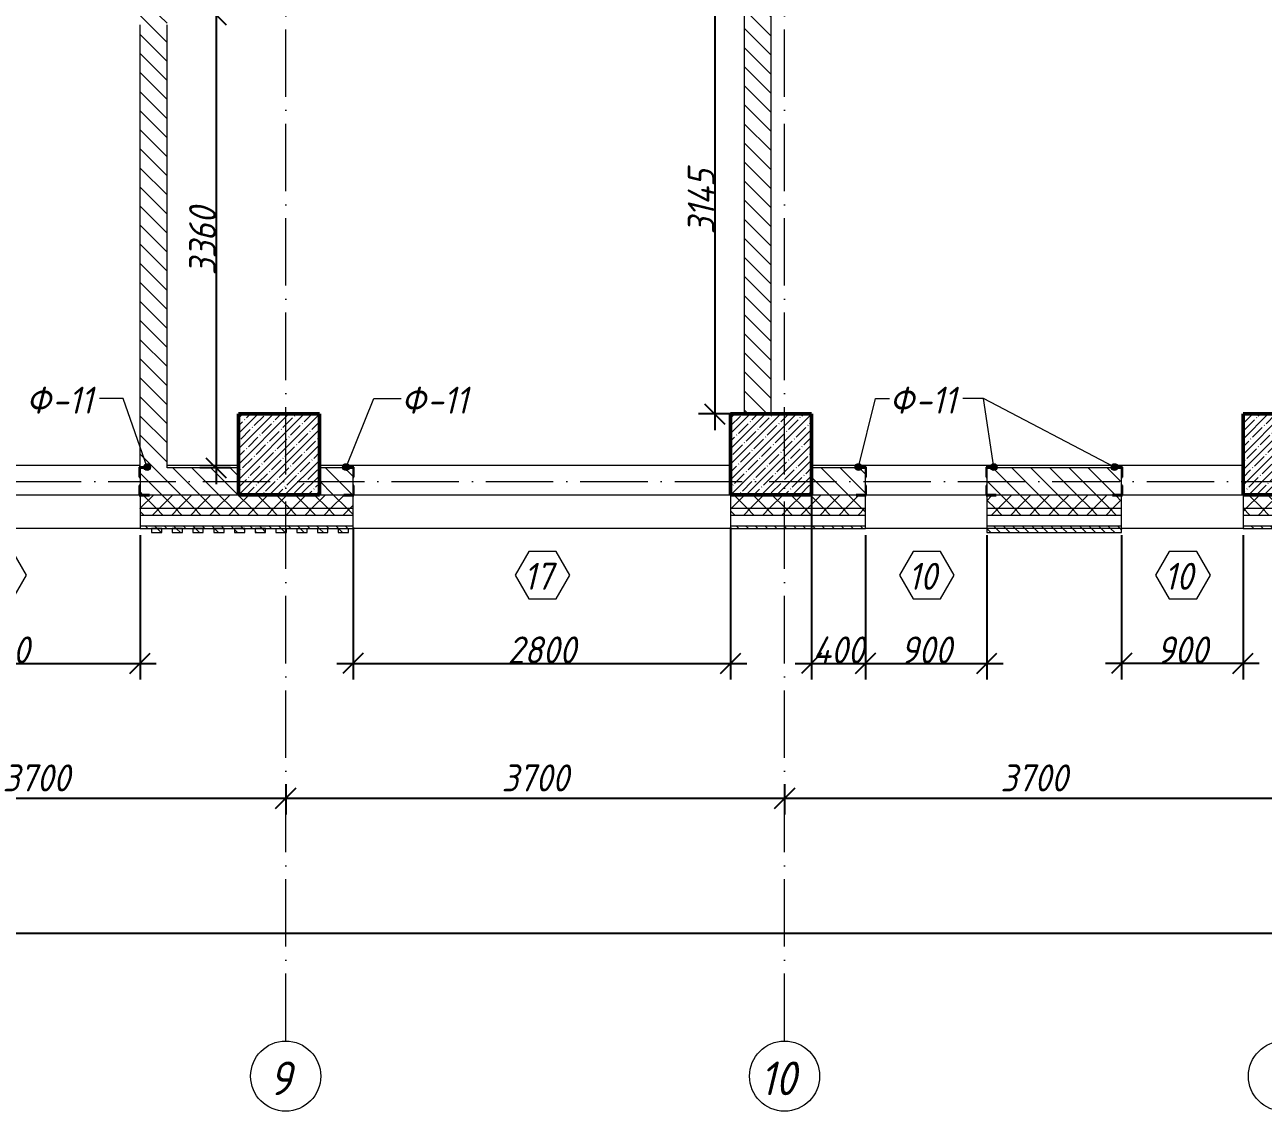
# Model space of a CAD drawing. Header units: millimetres. Extents: x -269418 to 201924, y -5890 to 98643.
# Drawn here: x 23975 to 33160, y -4670 to 3385 of the extents above; entities that cross this region are included whole.
import ezdxf

# ---------------------------------------------------------------- set-up
doc = ezdxf.new("R2010")
doc.units = ezdxf.units.MM
doc.linetypes.add('50_200_ШТРИХ_1Т_ш5_п1_п1_', pattern=[700, 500, -100, 0, -100])
for name, color, linetype, lineweight in [('A-ANNO-DIMS', 7, 'Continuous', 9), ('A-DETL', 7, 'Continuous', 9), ('A-GENM-1', 7, 'Continuous', 25), ('A-GENM-IDEN', 7, 'Continuous', 9), ('A-GLAZ-IDEN', 7, 'Continuous', 9), ('A-WALL', 7, 'Continuous', 5), ('A-WALL-1', 7, 'Continuous', 9), ('A-WALL-FNSH-1', 7, 'Continuous', 9), ('A-WALL-PATT-2', 7, 'Continuous', 5), ('I-WALL', 7, 'Continuous', 5), ('S-COLS', 7, 'Continuous', 9), ('S-COLS-1', 7, 'Continuous', 5), ('S-COLS-2', 7, 'Continuous', 50), ('Оси', 7, 'Continuous', 9), ('Оси-1', 7, '50_200_ШТРИХ_1Т_ш5_п1_п1_', 9)]:
    doc.layers.add(name, color=color, linetype=linetype, lineweight=lineweight)
for name, color, linetype, lineweight, true_color in [('A-WALL-2', 7, 'Continuous', 13, 0xce0000), ('A-WALL-FNSH-2', 7, 'Continuous', 13, 0xce0000), ('A-WALL-PATT-1', 7, 'Continuous', 5, 0xce0000)]:
    doc.layers.add(name, color=color, linetype=linetype, lineweight=lineweight, true_color=true_color)
doc.styles.add('ISOCPEUR_I', font='isocpeui.ttf', dxfattribs={"width": 0.9, "height": 250})
doc.styles.add('ISOCPEUR_I_2', font='isocpeui.ttf', dxfattribs={"width": 0.9, "height": 200})
doc.dimstyles.new('ISO-2_0_0_9К_СРЕДНИЙ_2', dxfattribs={"dimscale": 304.8, "dimtxt": 199.196235, "dimasz": 0.492126, "dimexe": 0.393701, "dimexo": 0, "dimgap": 0, "dimtad": 1, "dimdec": 0, "dimzin": 0, "dimdsep": 46, "dimtxsty": 'ISOCPEUR_I_2', "dimblk1": 'OBLIQUE', "dimblk2": 'OBLIQUE', "dimsah": 1, "dimcen": 0.09, "dimdle": 0.393701, "dimazin": 0, "dimtfac": 1, "dimtdec": 4, "dimtix": 1, "dimtmove": 0, "dimatfit": 3, "dimfxl": 1, "dimtvp": 1, "dimtolj": 1, "dimtzin": 0, "dimarcsym": 2})
doc.dimstyles.new('ISO-2_0_0_9К_СРЕДНИЙ_ФОН', dxfattribs={"dimscale": 304.8, "dimtxt": 199.196235, "dimasz": 0.492126, "dimexe": 0.393701, "dimexo": 0, "dimgap": 0.164042, "dimtad": 1, "dimdec": 0, "dimdsep": 46, "dimtxsty": 'ISOCPEUR_I_2', "dimblk1": 'OBLIQUE', "dimblk2": 'OBLIQUE', "dimsah": 1, "dimcen": 0.09, "dimdle": 0.393701, "dimazin": 0, "dimtfac": 1, "dimtdec": 4, "dimtix": 1, "dimtmove": 0, "dimatfit": 3, "dimfxl": 1, "dimtvp": 1, "dimtfill": 1, "dimtolj": 1, "dimtzin": 0, "dimarcsym": 2})
doc.dimstyles.new('ISO-2_0_0_9К_СРЕДНИЙ_ФОН_2', dxfattribs={"dimscale": 304.8, "dimtxt": 199.196235, "dimasz": 0.492126, "dimexe": 0.393701, "dimexo": 0, "dimgap": 0.164042, "dimtad": 1, "dimdec": 0, "dimdsep": 46, "dimtxsty": 'ISOCPEUR_I_2', "dimblk1": 'OBLIQUE', "dimblk2": 'OBLIQUE', "dimsah": 1, "dimcen": 0.09, "dimdle": 0.393701, "dimazin": 0, "dimtfac": 1, "dimtdec": 4, "dimtix": 1, "dimtmove": 2, "dimatfit": 3, "dimfxl": 1, "dimtvp": 1, "dimtfill": 1, "dimtolj": 1, "dimtzin": 0, "dimarcsym": 2})
pattern_1 = [(135, (0, 0), (-35.35534, -35.35534), [])]
pattern_2 = [(45, (0, 0), (-70.71068, 70.71068), []), (135, (0, 0), (-70.71068, -70.71068), [])]
pattern_3 = [(135, (0, 0), (-70.71068, -70.71068), [])]

# ---------------------------------------------------------------- blocks, each defined once
blk = doc.blocks.new('Колонна_Несущая_Прямоугольное сечение - 600х600-V47-АР1_1_Кладочный план 3 этажа')
at = {"layer": 'S-COLS-1'}
h = blk.add_hatch(dxfattribs=at)
h.set_pattern_fill('FP_30', color=256, style=0, pattern_type=2)
h.set_pattern_definition([(45, (-25860, -200), (-57.02463, 57.02463), []), (45, (-25802.975, -200), (-57.02463, 57.02463), [100.806, -20.161, 3.353, -16.808])])
h.paths.add_polyline_path([(-300, -300), (300, -300), (300, 300), (-300, 300)], flags=0)
at = {"layer": 'S-COLS-2'}
for p, q in [((300, 300), (-300, 300)), ((-300, 300), (-300, -300)), ((300, -300), (300, 300)), ((-300, -300), (300, -300))]:
    blk.add_line(p, q, dxfattribs=at)
blk = doc.blocks.new('Колонна_Несущая_Прямоугольное сечение - 600х600-V48-АР1_1_Кладочный план 3 этажа')
at = {"layer": 'S-COLS-1'}
h = blk.add_hatch(dxfattribs=at)
h.set_pattern_fill('FP_31', color=256, style=0, pattern_type=2)
h.set_pattern_definition([(45, (-29509.74, -200), (-57.02463, 57.02463), []), (45, (-29452.72, -200), (-57.02463, 57.02463), [100.806, -20.161, 3.353, -16.808])])
h.paths.add_polyline_path([(-300, -300), (300, -300), (300, 300), (-300, 300)], flags=0)
at = {"layer": 'S-COLS-2'}
for p, q in [((300, 300), (-300, 300)), ((-300, 300), (-300, -300)), ((300, -300), (300, 300)), ((-300, -300), (300, -300))]:
    blk.add_line(p, q, dxfattribs=at)
blk = doc.blocks.new('Колонна_Несущая_Прямоугольное сечение - 600х600-V53-АР1_1_Кладочный план 3 этажа')
at = {"layer": 'S-COLS-1'}
h = blk.add_hatch(dxfattribs=at)
h.set_pattern_fill('FP_36', color=256, style=0, pattern_type=2)
h.set_pattern_definition([(45, (-33310, -200), (-57.02463, 57.02463), []), (45, (-33252.975, -200), (-57.02463, 57.02463), [100.806, -20.161, 3.353, -16.808])])
h.paths.add_polyline_path([(-300, -300), (300, -300), (300, 300), (-300, 300)], flags=0)
at = {"layer": 'S-COLS-2'}
for p, q in [((300, 300), (-300, 300)), ((-300, 300), (-300, -300)), ((300, -300), (300, 300)), ((-300, -300), (300, -300))]:
    blk.add_line(p, q, dxfattribs=at)
blk = doc.blocks.new('Фахверк_СКБ_Уголок - Ф-11_200х2500 h-28441216-АР1_1_Кладочный план 3 этажа')
at = {"layer": 'A-GENM-1'}
for p, q in [((200, 156), (125, 156)), ((125, 156), (125, 81)), ((131, 81), (131, 150)), ((131, 150), (200, 150)), ((200, 150), (200, 156)), ((125, 81), (131, 81)), ((131, 19), (125, 19)), ((125, 19), (125, -56)), ((131, -50), (131, 19)), ((125, -56), (200, -56)), ((200, -50), (131, -50)), ((200, -56), (200, -50))]:
    blk.add_line(p, q, dxfattribs=at)
blk = doc.blocks.new('Ось сетки - Круг_Ø6_00__ISO-2_5_0_9K_ кружки поменьше-23056867-АР1_1_Кладочный план 3 этажа')
at = {"layer": 'Оси'}
blk.add_circle((0, 0), 2.6, dxfattribs=at)
blk = doc.blocks.new('_Oblique')
at = {"color": 0, "linetype": 'ByBlock', "lineweight": -2}
blk.add_line((-0.5, -0.5), (0.5, 0.5), dxfattribs=at)
blk = doc.blocks.new('DIMBLOCK8-АР1_1_Кладочный план 3 этажа')
at = {"layer": 'A-ANNO-DIMS', "color": 0, "lineweight": -2, "transparency": 16777216}
for p, q in [((22210, -2244.1), (22210, -2470.2)), ((25910, -2244.1), (25910, -2470.2)), ((22090, -2350.2), (26030, -2350.2))]:
    blk.add_line(p, q, dxfattribs=at)
at = {"layer": 'Defpoints', "color": 0, "transparency": 16777216}
for p in [(22210, -2244.1), (25910, -2244.1), (25910, -2350.2)]:
    blk.add_point(p, dxfattribs=at)
at = {"layer": 'A-ANNO-DIMS', "color": 0, "lineweight": -2, "transparency": 16777216, "xscale": 150, "yscale": 150, "zscale": 150, "rotation": 180}
blk.add_blockref('_Oblique', (22210, -2350.2), dxfattribs=at)
at = {"layer": 'A-ANNO-DIMS', "color": 0, "lineweight": -2, "transparency": 16777216, "xscale": 150, "yscale": 150, "zscale": 150}
blk.add_blockref('_Oblique', (25910, -2350.2), dxfattribs=at)
at = {"layer": 'A-ANNO-DIMS', "color": 0, "transparency": 16777216, "insert": (24060, -2198.9), "char_height": 200, "width": 606.782, "attachment_point": 5, "style": 'ISOCPEUR_I_2', "bg_fill": 3, "box_fill_scale": 1.1, "bg_fill_color": 256, "bg_fill_true_color": 13158600, "bg_fill_transparency": 0}
blk.add_mtext('\\A1;3700', dxfattribs=at)
blk = doc.blocks.new('DIMBLOCK9-АР1_1_Кладочный план 3 этажа')
at = {"layer": 'A-ANNO-DIMS', "color": 0, "lineweight": -2, "transparency": 16777216}
for p, q in [((25910, -2244.1), (25910, -2470.2)), ((29610, -2244.1), (29610, -2470.2)), ((25790, -2350.2), (29730, -2350.2))]:
    blk.add_line(p, q, dxfattribs=at)
at = {"layer": 'Defpoints', "color": 0, "transparency": 16777216}
for p in [(25910, -2244.1), (29610, -2244.1), (29610, -2350.2)]:
    blk.add_point(p, dxfattribs=at)
at = {"layer": 'A-ANNO-DIMS', "color": 0, "lineweight": -2, "transparency": 16777216, "xscale": 150, "yscale": 150, "zscale": 150, "rotation": 180}
blk.add_blockref('_Oblique', (25910, -2350.2), dxfattribs=at)
at = {"layer": 'A-ANNO-DIMS', "color": 0, "lineweight": -2, "transparency": 16777216, "xscale": 150, "yscale": 150, "zscale": 150}
blk.add_blockref('_Oblique', (29610, -2350.2), dxfattribs=at)
at = {"layer": 'A-ANNO-DIMS', "color": 0, "transparency": 16777216, "insert": (27760, -2198.9), "char_height": 200, "width": 606.782, "attachment_point": 5, "style": 'ISOCPEUR_I_2', "bg_fill": 3, "box_fill_scale": 1.1, "bg_fill_color": 256, "bg_fill_true_color": 13158600, "bg_fill_transparency": 0}
blk.add_mtext('\\A1;3700', dxfattribs=at)
blk = doc.blocks.new('DIMBLOCK10-АР1_1_Кладочный план 3 этажа')
at = {"layer": 'A-ANNO-DIMS', "color": 0, "lineweight": -2, "transparency": 16777216}
for p, q in [((29610, -2244.1), (29610, -2470.2)), ((33310, -2244.1), (33310, -2470.2)), ((29490, -2350.2), (33430, -2350.2))]:
    blk.add_line(p, q, dxfattribs=at)
at = {"layer": 'Defpoints', "color": 0, "transparency": 16777216}
for p in [(29610, -2244.1), (33310, -2244.1), (33310, -2350.2)]:
    blk.add_point(p, dxfattribs=at)
at = {"layer": 'A-ANNO-DIMS', "color": 0, "lineweight": -2, "transparency": 16777216, "xscale": 150, "yscale": 150, "zscale": 150, "rotation": 180}
blk.add_blockref('_Oblique', (29610, -2350.2), dxfattribs=at)
at = {"layer": 'A-ANNO-DIMS', "color": 0, "lineweight": -2, "transparency": 16777216, "xscale": 150, "yscale": 150, "zscale": 150}
blk.add_blockref('_Oblique', (33310, -2350.2), dxfattribs=at)
at = {"layer": 'A-ANNO-DIMS', "color": 0, "transparency": 16777216, "insert": (31460, -2198.9), "char_height": 200, "width": 606.782, "attachment_point": 5, "style": 'ISOCPEUR_I_2', "bg_fill": 3, "box_fill_scale": 1.1, "bg_fill_color": 256, "bg_fill_true_color": 13158600, "bg_fill_transparency": 0}
blk.add_mtext('\\A1;3700', dxfattribs=at)
blk = doc.blocks.new('DIMBLOCK42-АР1_1_Кладочный план 3 этажа')
at = {"layer": 'A-ANNO-DIMS', "color": 0, "lineweight": -2, "transparency": 16777216}
for p, q in [((110, -3243.8), (110, -3469.8)), ((125010, -3243.8), (125010, -3469.8)), ((-10, -3349.8), (60857.6, -3349.8)), ((125130, -3349.8), (61679.4, -3349.8))]:
    blk.add_line(p, q, dxfattribs=at)
at = {"layer": 'Defpoints', "color": 0, "transparency": 16777216}
for p in [(110, -3243.8), (125010, -3243.8), (125010, -3349.8)]:
    blk.add_point(p, dxfattribs=at)
at = {"layer": 'A-ANNO-DIMS', "color": 0, "lineweight": -2, "transparency": 16777216, "xscale": 150, "yscale": 150, "zscale": 150, "rotation": 180}
blk.add_blockref('_Oblique', (110, -3349.8), dxfattribs=at)
at = {"layer": 'A-ANNO-DIMS', "color": 0, "lineweight": -2, "transparency": 16777216, "xscale": 150, "yscale": 150, "zscale": 150}
blk.add_blockref('_Oblique', (125010, -3349.8), dxfattribs=at)
at = {"layer": 'A-ANNO-DIMS', "color": 0, "transparency": 16777216, "insert": (60827.2, -3038.5), "char_height": 200, "width": 882.593, "attachment_point": 1, "line_spacing_factor": 1.149209, "style": 'ISOCPEUR_I_2', "bg_fill": 3, "box_fill_scale": 1.1, "bg_fill_color": 256, "bg_fill_true_color": 13158600, "bg_fill_transparency": 0}
blk.add_mtext('\\A1;124900', dxfattribs=at)
blk = doc.blocks.new('AAR_СКБ_Марка_Окна_Перемычка и проем - Марка проема-25443838-АР1_1_Кладочный план 3 этажа')
at = {"layer": 'A-GLAZ-IDEN'}
for p, q in [((-0.968, -0.984), (-1.986, -2.747)), ((1.067, -0.984), (-0.968, -0.984)), ((2.085, -2.747), (1.067, -0.984)), ((-1.986, -2.747), (-0.968, -4.509)), ((1.067, -4.509), (2.085, -2.747)), ((-0.968, -4.509), (1.067, -4.509))]:
    blk.add_line(p, q, dxfattribs=at)
blk = doc.blocks.new('DIMBLOCK285-АР1_1_Кладочный план 3 этажа')
at = {"layer": 'A-ANNO-DIMS', "color": 0, "lineweight": -2, "transparency": 16777216}
for p, q in [((25393.8, 6940), (25393.8, 3340)), ((25499.8, 6820), (25273.8, 6820)), ((25036, 3460), (25513.8, 3460))]:
    blk.add_line(p, q, dxfattribs=at)
at = {"layer": 'Defpoints', "color": 0, "transparency": 16777216}
for p in [(25499.8, 6820), (25036, 3460), (25393.8, 3460)]:
    blk.add_point(p, dxfattribs=at)
at = {"layer": 'A-ANNO-DIMS', "color": 0, "lineweight": -2, "transparency": 16777216, "xscale": 150, "yscale": 150, "zscale": 150}
for p, rotation in [((25393.8, 6820), 90), ((25393.8, 3460), 270)]:
    blk.add_blockref('_Oblique', p, dxfattribs=dict(at, rotation=rotation))
at = {"layer": 'A-ANNO-DIMS', "color": 0, "transparency": 16777216, "insert": (25293.8, 5140), "char_height": 200, "width": 606.782, "attachment_point": 5, "rotation": 90, "style": 'ISOCPEUR_I_2'}
blk.add_mtext('\\A1;3360', dxfattribs=at)
blk = doc.blocks.new('DIMBLOCK286-АР1_1_Кладочный план 3 этажа')
at = {"layer": 'A-ANNO-DIMS', "color": 0, "lineweight": -2, "transparency": 16777216}
for p, q in [((25393.8, 3580), (25393.8, -20)), ((25036, 3460), (25513.8, 3460)), ((25499.8, 100), (25273.8, 100))]:
    blk.add_line(p, q, dxfattribs=at)
at = {"layer": 'Defpoints', "color": 0, "transparency": 16777216}
for p in [(25036, 3460), (25393.8, 100), (25499.8, 100)]:
    blk.add_point(p, dxfattribs=at)
at = {"layer": 'A-ANNO-DIMS', "color": 0, "lineweight": -2, "transparency": 16777216, "xscale": 150, "yscale": 150, "zscale": 150}
for p, rotation in [((25393.8, 3460), 90), ((25393.8, 100), 270)]:
    blk.add_blockref('_Oblique', p, dxfattribs=dict(at, rotation=rotation))
at = {"layer": 'A-ANNO-DIMS', "color": 0, "transparency": 16777216, "insert": (25293.8, 1780), "char_height": 200, "width": 606.782, "attachment_point": 5, "rotation": 90, "style": 'ISOCPEUR_I_2'}
blk.add_mtext('\\A1;3360', dxfattribs=at)
blk = doc.blocks.new('DIMBLOCK288-АР1_1_Кладочный план 3 этажа')
at = {"layer": 'A-ANNO-DIMS', "color": 0, "lineweight": -2, "transparency": 16777216}
for p, q in [((29092, 3765), (29092, 380)), ((29303.7, 3645), (28972, 3645)), ((29209.7, 500), (28972, 500))]:
    blk.add_line(p, q, dxfattribs=at)
at = {"layer": 'Defpoints', "color": 0, "transparency": 16777216}
for p in [(29303.7, 3645), (29092, 500), (29209.7, 500)]:
    blk.add_point(p, dxfattribs=at)
at = {"layer": 'A-ANNO-DIMS', "color": 0, "lineweight": -2, "transparency": 16777216, "xscale": 150, "yscale": 150, "zscale": 150}
for p, rotation in [((29092, 3645), 90), ((29092, 500), 270)]:
    blk.add_blockref('_Oblique', p, dxfattribs=dict(at, rotation=rotation))
at = {"layer": 'A-ANNO-DIMS', "color": 0, "transparency": 16777216, "insert": (28992, 2072.5), "char_height": 200, "width": 579.201, "attachment_point": 5, "rotation": 90, "style": 'ISOCPEUR_I_2'}
blk.add_mtext('\\A1;3145', dxfattribs=at)
blk = doc.blocks.new('DIMBLOCK377-АР1_1_Кладочный план 3 этажа')
at = {"layer": 'A-ANNO-DIMS', "color": 0, "lineweight": -2, "transparency": 16777216}
for p, q in [((22730, -400), (22730, -1470)), ((24830, -400), (24830, -1470)), ((22610, -1350), (24950, -1350))]:
    blk.add_line(p, q, dxfattribs=at)
at = {"layer": 'Defpoints', "color": 0, "transparency": 16777216}
for p in [(22730, -400), (24830, -400), (24830, -1350)]:
    blk.add_point(p, dxfattribs=at)
at = {"layer": 'A-ANNO-DIMS', "color": 0, "lineweight": -2, "transparency": 16777216, "xscale": 150, "yscale": 150, "zscale": 150, "rotation": 180}
blk.add_blockref('_Oblique', (22730, -1350), dxfattribs=at)
at = {"layer": 'A-ANNO-DIMS', "color": 0, "lineweight": -2, "transparency": 16777216, "xscale": 150, "yscale": 150, "zscale": 150}
blk.add_blockref('_Oblique', (24830, -1350), dxfattribs=at)
at = {"layer": 'A-ANNO-DIMS', "color": 0, "transparency": 16777216, "insert": (23780, -1250), "char_height": 200, "width": 560.814, "attachment_point": 5, "style": 'ISOCPEUR_I_2'}
blk.add_mtext('\\A1;2100', dxfattribs=at)
blk = doc.blocks.new('DIMBLOCK383-АР1_1_Кладочный план 3 этажа')
at = {"layer": 'A-ANNO-DIMS', "color": 0, "lineweight": -2, "transparency": 16777216}
for p, q in [((26409.7, -342.7), (26409.7, -1470)), ((29209.7, -342.7), (29209.7, -1470)), ((26289.7, -1350), (29329.7, -1350))]:
    blk.add_line(p, q, dxfattribs=at)
at = {"layer": 'Defpoints', "color": 0, "transparency": 16777216}
for p in [(26409.7, -342.7), (29209.7, -342.7), (29209.7, -1350)]:
    blk.add_point(p, dxfattribs=at)
at = {"layer": 'A-ANNO-DIMS', "color": 0, "lineweight": -2, "transparency": 16777216, "xscale": 150, "yscale": 150, "zscale": 150, "rotation": 180}
blk.add_blockref('_Oblique', (26409.7, -1350), dxfattribs=at)
at = {"layer": 'A-ANNO-DIMS', "color": 0, "lineweight": -2, "transparency": 16777216, "xscale": 150, "yscale": 150, "zscale": 150}
blk.add_blockref('_Oblique', (29209.7, -1350), dxfattribs=at)
at = {"layer": 'A-ANNO-DIMS', "color": 0, "transparency": 16777216, "insert": (27809.7, -1250), "char_height": 200, "width": 606.782, "attachment_point": 5, "style": 'ISOCPEUR_I_2'}
blk.add_mtext('\\A1;2800', dxfattribs=at)
blk = doc.blocks.new('DIMBLOCK384-АР1_1_Кладочный план 3 этажа')
at = {"layer": 'A-ANNO-DIMS', "color": 0, "lineweight": -2, "transparency": 16777216}
for p, q in [((29809.7, -100), (29809.7, -1470)), ((30210, -400), (30210, -1470)), ((29689.7, -1350), (30330, -1350))]:
    blk.add_line(p, q, dxfattribs=at)
at = {"layer": 'Defpoints', "color": 0, "transparency": 16777216}
for p in [(29809.7, -100), (30210, -400), (30210, -1350)]:
    blk.add_point(p, dxfattribs=at)
at = {"layer": 'A-ANNO-DIMS', "color": 0, "lineweight": -2, "transparency": 16777216, "xscale": 150, "yscale": 150, "zscale": 150, "rotation": 180}
blk.add_blockref('_Oblique', (29809.7, -1350), dxfattribs=at)
at = {"layer": 'A-ANNO-DIMS', "color": 0, "lineweight": -2, "transparency": 16777216, "xscale": 150, "yscale": 150, "zscale": 150}
blk.add_blockref('_Oblique', (30210, -1350), dxfattribs=at)
at = {"layer": 'A-ANNO-DIMS', "color": 0, "transparency": 16777216, "insert": (30009.9, -1250), "char_height": 200, "width": 473.474, "attachment_point": 5, "style": 'ISOCPEUR_I_2'}
blk.add_mtext('\\A1;400', dxfattribs=at)
blk = doc.blocks.new('DIMBLOCK385-АР1_1_Кладочный план 3 этажа')
at = {"layer": 'A-ANNO-DIMS', "color": 0, "lineweight": -2, "transparency": 16777216}
for p, q in [((30210, -400), (30210, -1470)), ((31110, -400), (31110, -1470)), ((30090, -1350), (31230, -1350))]:
    blk.add_line(p, q, dxfattribs=at)
at = {"layer": 'Defpoints', "color": 0, "transparency": 16777216}
for p in [(30210, -400), (31110, -400), (31110, -1350)]:
    blk.add_point(p, dxfattribs=at)
at = {"layer": 'A-ANNO-DIMS', "color": 0, "lineweight": -2, "transparency": 16777216, "xscale": 150, "yscale": 150, "zscale": 150, "rotation": 180}
blk.add_blockref('_Oblique', (30210, -1350), dxfattribs=at)
at = {"layer": 'A-ANNO-DIMS', "color": 0, "lineweight": -2, "transparency": 16777216, "xscale": 150, "yscale": 150, "zscale": 150}
blk.add_blockref('_Oblique', (31110, -1350), dxfattribs=at)
at = {"layer": 'A-ANNO-DIMS', "color": 0, "transparency": 16777216, "insert": (30660, -1250), "char_height": 200, "width": 455.087, "attachment_point": 5, "style": 'ISOCPEUR_I_2'}
blk.add_mtext('\\A1;900', dxfattribs=at)
blk = doc.blocks.new('DIMBLOCK386-АР1_1_Кладочный план 3 этажа')
at = {"layer": 'A-ANNO-DIMS', "color": 0, "lineweight": -2, "transparency": 16777216}
for p, q in [((32110, -400), (32110, -1470)), ((33010, -400), (33010, -1470)), ((33130, -1350), (31990, -1350))]:
    blk.add_line(p, q, dxfattribs=at)
at = {"layer": 'Defpoints', "color": 0, "transparency": 16777216}
for p in [(32110, -400), (33010, -400), (32110, -1350)]:
    blk.add_point(p, dxfattribs=at)
at = {"layer": 'A-ANNO-DIMS', "color": 0, "lineweight": -2, "transparency": 16777216, "xscale": 150, "yscale": 150, "zscale": 150, "rotation": 180}
blk.add_blockref('_Oblique', (32110, -1350), dxfattribs=at)
at = {"layer": 'A-ANNO-DIMS', "color": 0, "lineweight": -2, "transparency": 16777216, "xscale": 150, "yscale": 150, "zscale": 150}
blk.add_blockref('_Oblique', (33010, -1350), dxfattribs=at)
at = {"layer": 'A-ANNO-DIMS', "color": 0, "transparency": 16777216, "insert": (32560, -1250), "char_height": 200, "width": 455.087, "attachment_point": 5, "style": 'ISOCPEUR_I_2'}
blk.add_mtext('\\A1;900', dxfattribs=at)

msp = doc.modelspace()

# ---------------------------------------------------------------- hatches: boundary and pattern name
at = {"layer": 'A-GENM-IDEN'}
h = msp.add_hatch(color=256, dxfattribs=at)
edge = h.paths.add_edge_path(flags=0)
edge.add_arc((24882.3, 106), 25, 0, 360)
h = msp.add_hatch(color=256, dxfattribs=at)
edge = h.paths.add_edge_path(flags=0)
edge.add_arc((26357.4, 106), 25, 0, 360)
h = msp.add_hatch(color=256, dxfattribs=at)
edge = h.paths.add_edge_path(flags=0)
edge.add_arc((30157.7, 106), 25, 0, 360)
h = msp.add_hatch(color=256, dxfattribs=at)
edge = h.paths.add_edge_path(flags=0)
edge.add_arc((31162.3, 106), 25, 0, 360)
h = msp.add_hatch(color=256, dxfattribs=at)
edge = h.paths.add_edge_path(flags=0)
edge.add_arc((32057.7, 106), 25, 0, 360)
at = {"layer": 'A-WALL-PATT-1'}
h = msp.add_hatch(dxfattribs=at)
h.set_pattern_fill('FP_1', color=256, style=0, pattern_type=2)
h.set_pattern_definition(pattern_3)
h.paths.add_polyline_path([(24899, 100), (25030, 100), (25030, 3454), (24961, 3454), (24961, 3460), (25030, 3460), (25030, 7069), (24830, 7069), (24830, 3460), (24899, 3460), (24899, 3454), (24830, 3454), (24830.2, 106), (24899, 106)], flags=0)
h.paths.add_polyline_path([(25030, 7469), (25030, 7700), (24830, 7700), (24830, 7469)], flags=0)
h = msp.add_hatch(dxfattribs=at)
h.set_pattern_fill('FP_1', color=256, style=0, pattern_type=2)
h.set_pattern_definition(pattern_3)
h.paths.add_polyline_path([(29509.7, 500), (29509.7, 3639), (29440.7, 3639), (29440.7, 3645), (29509.7, 3645), (29509.7, 7300), (29309.7, 7300), (29309.7, 3645), (29378.7, 3645), (29378.7, 3639), (29309.7, 3639), (29309.7, 500)], flags=0)
h = msp.add_hatch(dxfattribs=at)
h.set_pattern_fill('FP_1', color=256, style=0, pattern_type=2)
h.set_pattern_definition(pattern_3)
h.paths.add_polyline_path([(24830, -100), (25560, -100), (25560, 100), (24830, 100), (24830, -31)], flags=0)
h.paths.add_polyline_path([(22510, -100), (22730, -100), (22730, 100), (22510, 100)], flags=0)
h = msp.add_hatch(dxfattribs=at)
h.set_pattern_fill('FP_1', color=256, style=0, pattern_type=2)
h.set_pattern_definition(pattern_3)
h.paths.add_polyline_path([(26160, -100), (26409.7, -100), (26409.7, 100), (26160, 100)], flags=0)
h = msp.add_hatch(dxfattribs=at)
h.set_pattern_fill('FP_1', color=256, style=0, pattern_type=2)
h.set_pattern_definition(pattern_3)
h.paths.add_polyline_path([(30210, -100), (30210, 100), (29810, 100), (29810, -100), (30141, -100)], flags=0)
h.paths.add_polyline_path([(31110, -100), (32110, -100), (32110, 100), (31110, 100), (31110, -31)], flags=0)
at = {"layer": 'A-WALL-PATT-2'}
h = msp.add_hatch(dxfattribs=at)
h.set_pattern_fill('FP_2', color=256, style=0, pattern_type=2)
h.set_pattern_definition(pattern_2)
h.paths.add_polyline_path([(52651.3, -200), (52660, -200), (52659.5, -106), (52591, -106), (52591, -100), (51910, -100), (51910, -200), (52591, -200)], flags=0)
h.paths.add_polyline_path([(48151.3, -200), (48160, -200), (48159.5, -106), (48091, -106), (48091, -100), (47410, -100), (47410, -200), (48091, -200)], flags=0)
h.paths.add_polyline_path([(38200.4, -200), (39040, -200), (39040, -100), (37990, -100), (37990, -200)], flags=0)
h.paths.add_polyline_path([(29809.7, -200), (30210, -200), (30209.5, -106), (30141, -106), (30141, -100), (29209.7, -100), (29209.7, -200)], flags=0)
h.paths.add_polyline_path([(20710, -200), (20709.5, -106), (20641, -106), (20641, -100), (19429, -100), (19429, -106), (19360, -106), (19360, -200), (20600.3, -200)], flags=0)
h.paths.add_polyline_path([(33010, -200), (33870, -200), (33870, -106), (33801, -106), (33801, -100), (33010, -100)], flags=0)
h.paths.add_polyline_path([(22729.7, -200), (22730, -200), (22729.7, -106)], flags=0)
h.paths.add_polyline_path([(11041, -200), (11110, -200), (11110, -106), (11041, -106), (11041, -100), (10428.7, -100), (10428.7, -106), (10359.7, -106), (10359.7, -200), (10428.7, -200)], flags=0)
h.paths.add_polyline_path([(15610, -200), (15610, -106), (15541, -106), (15541, -100), (14929, -100), (14929, -106), (14860, -106), (14860, -200), (15541, -200)], flags=0)
h.paths.add_polyline_path([(-210, -200), (3730, -200), (3730, -100), (-210, -100)], flags=0)
h = msp.add_hatch(dxfattribs=at)
h.set_pattern_fill('FP_2', color=256, style=0, pattern_type=2)
h.set_pattern_definition(pattern_2)
h.paths.add_polyline_path([(56607.1, -200), (56607.1, -100), (56410, -100), (56410, -200)], flags=0)
h.paths.add_polyline_path([(24899, -200), (26409.7, -200), (26409.2, -106), (26340.7, -106), (26340.7, -100), (24899, -100), (24899, -106), (24830, -106), (24830, -200)], flags=0)
h.paths.add_polyline_path([(44310, -200), (44309.5, -106), (44241, -106), (44241, -100), (42729, -100), (42729, -106), (42660, -106), (42660, -200), (44301.3, -200)], flags=0)
h.paths.add_polyline_path([(6830, -200), (8259.7, -200), (8259.7, -100), (6899, -100), (6899, -106), (6830, -106)], flags=0)
h = msp.add_hatch(dxfattribs=at)
h.set_pattern_fill('FP_3', color=256, style=0, pattern_type=2)
h.set_pattern_definition(pattern_1)
h.paths.add_polyline_path([(56627.1, -350), (56627.1, -100), (56607.1, -100), (56607.1, -330), (56410, -330), (56410, -350)], flags=0)
h.paths.add_polyline_path([(26409.7, -350), (26409.7, -330), (24830, -330), (24830, -350), (26015.7, -350)], flags=0)
h.paths.add_polyline_path([(43615.8, -350), (44310, -350), (44310, -330), (42660, -330), (42660, -350)], flags=0)
h.paths.add_polyline_path([(8259.7, -350), (8259.7, -330), (6830, -330), (6830, -350), (7061.8, -350)], flags=0)
h = msp.add_hatch(dxfattribs=at)
h.set_pattern_fill('FP_2', color=256, style=0, pattern_type=2)
h.set_pattern_definition(pattern_2)
h.paths.add_polyline_path([(50941, -200), (51010, -200), (51009.5, -106), (50941, -106), (50941, -100), (50329, -100), (50329, -106), (50260, -106), (50260, -200), (50385, -200)], flags=0)
h.paths.add_polyline_path([(55510, -200), (55509.5, -106), (55441, -106), (55441, -100), (54829, -100), (54829, -106), (54760, -106), (54760, -200), (54829, -200)], flags=0)
h.paths.add_polyline_path([(41140, -200), (41760, -200), (41760, -106), (41691, -106), (41691, -100), (41209, -100), (41209, -106), (41140, -106)], flags=0)
h.paths.add_polyline_path([(36039, -200), (37090, -200), (37090, -106), (37021, -106), (37021, -100), (36039, -100), (36039, -106), (35970, -106), (35970, -200)], flags=0)
h.paths.add_polyline_path([(22661, -200), (22729.7, -200), (22729.7, -106), (22661, -106), (22661, -100), (21679, -100), (21679, -106), (21610, -106), (21610, -200), (22510, -200)], flags=0)
h.paths.add_polyline_path([(32110, -200), (32110, -106), (32041, -106), (32041, -100), (31179, -100), (31179, -106), (31110, -106), (31110, -200), (31431.1, -200)], flags=0)
h.paths.add_polyline_path([(17260, -200), (17260, -100), (16579, -100), (16579, -106), (16510, -106), (16510, -200), (16579, -200)], flags=0)
h.paths.add_polyline_path([(12477.2, -200), (12760, -200), (12760, -100), (12079, -100), (12079, -106), (12010, -106), (12010, -200), (12160, -200)], flags=0)
h = msp.add_hatch(dxfattribs=at)
h.set_pattern_fill('FP_2', color=256, style=0, pattern_type=2)
h.set_pattern_definition(pattern_2)
h.paths.add_polyline_path([(39040, -250), (39040, -200), (37990, -200), (37990, -250), (38200.4, -250)], flags=0)
h.paths.add_polyline_path([(52660, -250), (52660, -200), (51910, -200), (51910, -250)], flags=0)
h.paths.add_polyline_path([(30210, -250), (30210, -200), (29209.7, -200), (29209.7, -250), (30077.3, -250)], flags=0)
h.paths.add_polyline_path([(47677.3, -250), (48160, -250), (48160, -200), (47410, -200), (47410, -250)], flags=0)
h.paths.add_polyline_path([(33010, -250), (33870, -250), (33870, -200), (33010, -200)], flags=0)
h.paths.add_polyline_path([(20600.3, -250), (20710, -250), (20710, -200), (19360, -200), (19360, -250)], flags=0)
h.paths.add_polyline_path([(15184.9, -250), (15610, -250), (15610, -200), (14860, -200), (14860, -250)], flags=0)
h.paths.add_polyline_path([(3730, -250), (3730, -200), (-260, -200), (-260, -250), (1646.4, -250)], flags=0)
h.paths.add_polyline_path([(11110, -250), (11110, -200), (10359.7, -200), (10359.7, -250)], flags=0)
h = msp.add_hatch(dxfattribs=at)
h.set_pattern_fill('FP_2', color=256, style=0, pattern_type=2)
h.set_pattern_definition(pattern_2)
h.paths.add_polyline_path([(56410, -250), (56607.1, -250), (56607.1, -200), (56410, -200)], flags=0)
h.paths.add_polyline_path([(24830, -250), (26409.7, -250), (26409.7, -200), (24830, -200)], flags=0)
h.paths.add_polyline_path([(43615.8, -250), (44310, -250), (44310, -200), (42660, -200), (42660, -250)], flags=0)
h.paths.add_polyline_path([(6830, -250), (8259.7, -250), (8259.7, -200), (6830, -200)], flags=0)
h = msp.add_hatch(dxfattribs=at)
h.set_pattern_fill('FP_2', color=256, style=0, pattern_type=2)
h.set_pattern_definition(pattern_2)
h.paths.add_polyline_path([(55510, -250), (55510, -200), (54760, -200), (54760, -250)], flags=0)
h.paths.add_polyline_path([(36846.5, -250), (37090, -250), (37090, -200), (35970, -200), (35970, -250)], flags=0)
h.paths.add_polyline_path([(41760, -250), (41760, -200), (41140, -200), (41140, -250)], flags=0)
h.paths.add_polyline_path([(51010, -250), (51010, -200), (50260, -200), (50260, -250), (50385, -250)], flags=0)
h.paths.add_polyline_path([(31110, -250), (32110, -250), (32110, -200), (31110, -200)], flags=0)
h.paths.add_polyline_path([(21610, -250), (22729.7, -250), (22729.7, -200), (21610, -200)], flags=0)
h.paths.add_polyline_path([(17260, -250), (17260, -200), (16510, -200), (16510, -250), (16538.8, -250)], flags=0)
h.paths.add_polyline_path([(12010, -250), (12760, -250), (12760, -200), (12010, -200)], flags=0)
h = msp.add_hatch(dxfattribs=at)
h.set_pattern_fill('FP_3', color=256, style=0, pattern_type=2)
h.set_pattern_definition(pattern_1)
h.paths.add_polyline_path([(51910, -350), (52660, -350), (52660, -330), (51910, -330)], flags=0)
h.paths.add_polyline_path([(48160, -350), (48160, -330), (47410, -330), (47410, -350), (47677.3, -350)], flags=0)
h.paths.add_polyline_path([(29209.7, -350), (30210, -350), (30210, -330), (29209.7, -330)], flags=0)
h.paths.add_polyline_path([(33010, -350), (33870, -350), (33870, -330), (33010, -330)], flags=0)
h.paths.add_polyline_path([(37990, -350), (39040, -350), (39040, -330), (37990, -330)], flags=0)
h.paths.add_polyline_path([(19360, -350), (20710, -350), (20710, -330), (19360, -330)], flags=0)
h.paths.add_polyline_path([(15184.9, -350), (15610, -350), (15610, -330), (14860, -330), (14860, -350)], flags=0)
h.paths.add_polyline_path([(11110, -350), (11110, -330), (10359.7, -330), (10359.7, -350)], flags=0)
h.paths.add_polyline_path([(1646.4, -350), (3730, -350), (3730, -330), (-360, -330), (-360, -350)], flags=0)
h = msp.add_hatch(dxfattribs=at)
h.set_pattern_fill('FP_3', color=256, style=0, pattern_type=2)
h.set_pattern_definition(pattern_1)
h.paths.add_polyline_path([(54760, -350), (55510, -350), (55510, -330), (54760, -330)], flags=0)
h.paths.add_polyline_path([(51010, -350), (51010, -330), (50260, -330), (50260, -350), (50385, -350)], flags=0)
h.paths.add_polyline_path([(31110, -350), (32110, -350), (32110, -330), (31110, -330)], flags=0)
h.paths.add_polyline_path([(35970, -350), (37090, -350), (37090, -330), (35970, -330)], flags=0)
h.paths.add_polyline_path([(41140, -350), (41760, -350), (41760, -330), (41140, -330)], flags=0)
h.paths.add_polyline_path([(21954.2, -350), (22729.7, -350), (22729.7, -330), (21610, -330), (21610, -350)], flags=0)
h.paths.add_polyline_path([(16510, -350), (17260, -350), (17260, -330), (16510, -330)], flags=0)
h.paths.add_polyline_path([(12477.2, -350), (12760, -350), (12760, -330), (12010, -330), (12010, -350)], flags=0)
h = msp.add_hatch(dxfattribs=at)
h.set_pattern_fill('FP_3', color=256, style=0, pattern_type=2)
h.set_pattern_definition(pattern_1)
h.paths.add_polyline_path([(26015.7, -380), (26069, -380), (26069, -350), (25992, -350), (25992, -380)], flags=0)
h.paths.add_polyline_path([(26300, -380), (26377, -380), (26377, -350), (26300, -350)], flags=0)
h.paths.add_polyline_path([(24991, -380), (24991, -350), (24914, -350), (24914, -380)], flags=0)
h.paths.add_polyline_path([(26223, -380), (26223, -350), (26146, -350), (26146, -380)], flags=0)
h.paths.add_polyline_path([(25068, -380), (25145, -380), (25145, -350), (25068, -350)], flags=0)
h.paths.add_polyline_path([(25222, -380), (25299, -380), (25299, -350), (25222, -350)], flags=0)
h.paths.add_polyline_path([(25915, -380), (25915, -350), (25838, -350), (25838, -380)], flags=0)
h.paths.add_polyline_path([(25376, -380), (25453, -380), (25453, -350), (25376, -350)], flags=0)
h.paths.add_polyline_path([(25761, -380), (25761, -350), (25684, -350), (25684, -380)], flags=0)
h.paths.add_polyline_path([(25530, -380), (25607, -380), (25607, -350), (25530, -350)], flags=0)
h = msp.add_hatch(dxfattribs=at)
h.set_pattern_fill('FP_3', color=256, style=0, pattern_type=2)
h.set_pattern_definition(pattern_1)
h.paths.add_polyline_path([(31110, -380), (32110, -380), (32110, -350), (31110, -350)], flags=0)

# ---------------------------------------------------------------- linework, layer by layer
at = {"layer": 'A-DETL'}
for p, q in [((24830, -250), (26409.7, -250)), ((29209.7, -250), (30210, -250)), ((31110, -250), (32110, -250)), ((33010, -250), (33870, -250))]:
    msp.add_line(p, q, dxfattribs=at)
at = {"layer": 'A-GENM-IDEN'}
for p, q in [((24705.4, 614.1), (24528.5, 614.1)), ((24882.3, 106), (24705.4, 614.1)), ((26357.4, 106), (26562.5, 614.1)), ((26562.5, 614.1), (26767.5, 614.1)), ((30157.7, 106), (30285.3, 614.1)), ((30285.3, 614.1), (30388.9, 614.1)), ((31084.5, 614.1), (30931.1, 614.1)), ((31084.5, 614.1), (30931.1, 614.1)), ((31162.3, 106), (31084.5, 614.1)), ((32057.7, 106), (31084.5, 614.1))]:
    msp.add_line(p, q, dxfattribs=at)
for centre in [(24882.3, 106), (26357.4, 106), (30157.7, 106), (31162.3, 106), (32057.7, 106)]:
    msp.add_circle(centre, 25, dxfattribs=at)
at = {"layer": 'A-WALL'}
for p, q in [((24830, -200), (26409.7, -200)), ((29209.7, -200), (30210, -200)), ((31110, -200), (32110, -200)), ((33010, -200), (33870, -200)), ((24830, -330), (26409.7, -330)), ((29209.7, -330), (30210, -330)), ((31110, -330), (32110, -330)), ((33010, -330), (33870, -330))]:
    msp.add_line(p, q, dxfattribs=at)
at = {"layer": 'A-WALL-1'}
for p, q in [((22736, -100), (24824, -100)), ((24830, -106), (24830, -330)), ((26409.7, -330), (26409.7, -106)), ((26415.7, -100), (29209.7, -100)), ((29209.7, -100), (29209.7, -330)), ((29810, -100), (29809.7, -100)), ((30210, -330), (30210, -106)), ((30216, -100), (31104, -100)), ((31110, -106), (31110, -350)), ((31110, -106), (31110, -330)), ((32110, -330), (32110, -106)), ((32116, -100), (33010, -100)), ((33010, -100), (33010, -330)), ((24830, -350), (22730, -350)), ((29209.7, -350), (26409.7, -350)), ((31110, -350), (30210, -350)), ((33010, -350), (32110, -350))]:
    msp.add_line(p, q, dxfattribs=at)
at = {"layer": 'A-WALL-2'}
for p, q in [((25560, 100), (25030, 100)), ((26340.7, 100), (26160, 100)), ((30141, 100), (29810, 100)), ((29810, 100), (29810, -100)), ((32041, 100), (31179, 100)), ((24830, 31), (24830, -31)), ((26409.7, -31), (26409.7, 31)), ((30210, -31), (30210, 31)), ((31110, 31), (31110, -31)), ((32110, -31), (32110, 31)), ((24899, -100), (25560, -100)), ((26160, -100), (26340.7, -100)), ((29810, -100), (30141, -100)), ((31179, -100), (32041, -100))]:
    msp.add_line(p, q, dxfattribs=at)
at = {"layer": 'A-WALL-FNSH-1'}
for p, q in [((24830, -330), (24830, -350)), ((24830, -350), (26409.7, -350)), ((24991, -350), (24914, -350)), ((24914, -350), (24914, -380)), ((24991, -380), (24991, -350)), ((25145, -350), (25068, -350)), ((25068, -350), (25068, -380)), ((25145, -380), (25145, -350)), ((25299, -350), (25222, -350)), ((25222, -350), (25222, -380)), ((25299, -380), (25299, -350)), ((25453, -350), (25376, -350)), ((25376, -350), (25376, -380)), ((25453, -380), (25453, -350)), ((25607, -350), (25530, -350)), ((25530, -350), (25530, -380)), ((25607, -380), (25607, -350)), ((25761, -350), (25684, -350)), ((25684, -350), (25684, -380)), ((25761, -380), (25761, -350)), ((25838, -350), (25838, -380)), ((25915, -380), (25915, -350)), ((25992, -350), (25992, -380)), ((26069, -380), (26069, -350)), ((26146, -350), (26146, -380)), ((26223, -380), (26223, -350)), ((26300, -350), (26300, -380)), ((26377, -380), (26377, -350)), ((26409.7, -350), (26409.7, -330)), ((29209.7, -330), (29209.7, -350)), ((29209.7, -350), (30210, -350)), ((30210, -350), (30210, -330)), ((31110, -330), (31110, -350)), ((32110, -350), (31110, -350)), ((31110, -350), (31110, -380)), ((32110, -350), (32110, -330)), ((32110, -380), (32110, -350)), ((33010, -330), (33010, -350)), ((33010, -350), (33870, -350)), ((24914, -380), (24991, -380)), ((25068, -380), (25145, -380)), ((25222, -380), (25299, -380)), ((25376, -380), (25453, -380)), ((25530, -380), (25607, -380)), ((25684, -380), (25761, -380)), ((25838, -380), (25915, -380)), ((25992, -380), (26069, -380)), ((26146, -380), (26223, -380)), ((26300, -380), (26377, -380)), ((31110, -380), (32110, -380))]:
    msp.add_line(p, q, dxfattribs=at)
at = {"layer": 'A-WALL-FNSH-2'}
for p, q in [((29309.7, 3570), (29309.7, 500)), ((29509.7, 500), (29509.7, 3570)), ((24830, 106), (24830, 3385)), ((25030, 100), (25030, 3385))]:
    msp.add_line(p, q, dxfattribs=at)
at = {"layer": 'I-WALL'}
for p, q in [((22510, 120), (24830, 120)), ((25030, 120), (25560, 120)), ((26160, 120), (29209.7, 120)), ((29809.7, 120), (33010, 120))]:
    msp.add_line(p, q, dxfattribs=at)
at = {"layer": 'Оси-1'}
for p, q in [((25910, -4150), (25910, 28636.9)), ((29610, -4150), (29610, 28636.9)), ((-6210, 0), (125951.6, 0))]:
    msp.add_line(p, q, dxfattribs=at)

# ---------------------------------------------------------------- block references
at = {"layer": 'A-GENM-1'}
for p in [(24699, -50), (30979, -50)]:
    msp.add_blockref('Фахверк_СКБ_Уголок - Ф-11_200х2500 h-28441216-АР1_1_Кладочный план 3 этажа', p, dxfattribs=at)
at = {"layer": 'A-GENM-1', "rotation": 180}
for p in [(26540.7, 50), (30341, 50), (32241, 50)]:
    msp.add_blockref('Фахверк_СКБ_Уголок - Ф-11_200х2500 h-28441216-АР1_1_Кладочный план 3 этажа', p, dxfattribs=at)
at = {"layer": 'A-GLAZ-IDEN', "xscale": 99.99999999999993, "yscale": 99.99999999999993, "zscale": 99.99999999999993}
for p in [(23780, -421.3), (27809.7, -421.3), (30660, -421.3), (32560, -421.3)]:
    msp.add_blockref('AAR_СКБ_Марка_Окна_Перемычка и проем - Марка проема-25443838-АР1_1_Кладочный план 3 этажа', p, dxfattribs=at)
at = {"layer": 'S-COLS'}
for name, p in [('Колонна_Несущая_Прямоугольное сечение - 600х600-V47-АР1_1_Кладочный план 3 этажа', (25860, 200)), ('Колонна_Несущая_Прямоугольное сечение - 600х600-V48-АР1_1_Кладочный план 3 этажа', (29509.7, 200)), ('Колонна_Несущая_Прямоугольное сечение - 600х600-V53-АР1_1_Кладочный план 3 этажа', (33310, 200))]:
    msp.add_blockref(name, p, dxfattribs=at)
at = {"layer": 'Оси', "xscale": 99.99999999999993, "yscale": 99.99999999999993, "zscale": 99.99999999999993}
for p in [(25910, -4410), (29610, -4410), (33310, -4410)]:
    msp.add_blockref('Ось сетки - Круг_Ø6_00__ISO-2_5_0_9K_ кружки поменьше-23056867-АР1_1_Кладочный план 3 этажа', p, dxfattribs=at)

# ---------------------------------------------------------------- texts
at = {"layer": 'A-GENM-IDEN', "char_height": 200, "attachment_point": 1, "style": 'ISOCPEUR_I_2'}
for s, insert, width in [('\\fISOCPEUR|b0|i1|c204|p34|;\\W.9;Ф', (23986.2, 701.7), 230.886), ('-11', (24176.7, 701.7), 389.62), ('\\fISOCPEUR|b0|i1|c204|p34|;\\W.9;Ф', (26767.5, 701.7), 230.886), ('-11', (26958, 701.7), 389.62), ('\\fISOCPEUR|b0|i1|c204|p34|;\\W.9;Ф', (30388.9, 701.7), 230.886), ('\\fISOCPEUR|b0|i1|c204|p34|;\\W.9;Ф', (30388.9, 701.7), 230.886), ('\\fISOCPEUR|b0|i1|c204|p34|;\\W.9;Ф', (30388.9, 701.7), 230.886), ('-11', (30579.4, 701.7), 389.62), ('-11', (30579.4, 701.7), 389.62), ('-11', (30579.4, 701.7), 389.62)]:
    msp.add_mtext(s, dxfattribs=dict(at, insert=insert, width=width))
at = {"layer": 'A-GLAZ-IDEN', "char_height": 200, "width": 274.177, "attachment_point": 1, "style": 'ISOCPEUR_I_2'}
for s, insert in [('17', (27675.8, -604)), ('10', (30526.1, -604)), ('10', (32426.1, -604))]:
    msp.add_mtext(s, dxfattribs=dict(at, insert=insert))
at = {"layer": 'Оси', "char_height": 250, "attachment_point": 1, "style": 'ISOCPEUR_I'}
for s, insert, width in [('\\fISOCPEUR|b0|i1|c204|p34|;\\W.9;9', (25788.3, -4301.2), 202.025), ('10', (29428.9, -4301.2), 346.329)]:
    msp.add_mtext(s, dxfattribs=dict(at, insert=insert, width=width))

# ---------------------------------------------------------------- dimensions: what is measured, and where the dimension line sits
at = {"layer": 'A-ANNO-DIMS'}
for base, p1, p2, override, picture, middle in [((25393.8, 3460), (25499.8, 6820), (25036, 3460), {"dimpost": '<>', "dimfxl": 3391.8644}, 'DIMBLOCK285-АР1_1_Кладочный план 3 этажа', (25293.8, 5140)), ((29092, 500), (29303.7, 3645), (29209.7, 500), {"dimpost": '<>', "dimfxl": 3146.403552}, 'DIMBLOCK288-АР1_1_Кладочный план 3 этажа', (28992, 2072.5)), ((25393.8, 100), (25036, 3460), (25499.8, 100), {"dimpost": '<>', "dimfxl": 3391.8644}, 'DIMBLOCK286-АР1_1_Кладочный план 3 этажа', (25293.8, 1780))]:
    dim = msp.add_linear_dim(base=base, p1=p1, p2=p2, angle=90, dimstyle='ISO-2_0_0_9К_СРЕДНИЙ_2', override=override, dxfattribs=at)
    dim.commit()
    dim.dimension.update_dxf_attribs({"geometry": picture, "text_midpoint": middle})
for base, p1, p2, override, picture, middle in [((30210, -1350), (29809.7, -100), (30210, -400), {"dimpost": '<>', "dimfxl": 500.205243}, 'DIMBLOCK384-АР1_1_Кладочный план 3 этажа', (30009.9, -1250)), ((29209.7, -1350), (26409.7, -342.7), (29209.7, -342.7), {"dimpost": '<>', "dimfxl": 2800}, 'DIMBLOCK383-АР1_1_Кладочный план 3 этажа', (27809.7, -1250)), ((24830, -1350), (22730, -400), (24830, -400), {"dimpost": '<>', "dimfxl": 2100}, 'DIMBLOCK377-АР1_1_Кладочный план 3 этажа', (23780, -1250)), ((31110, -1350), (30210, -400), (31110, -400), {"dimpost": '<>', "dimfxl": 900}, 'DIMBLOCK385-АР1_1_Кладочный план 3 этажа', (30660, -1250)), ((32110, -1350), (33010, -400), (32110, -400), {"dimpost": '<>', "dimfxl": 900}, 'DIMBLOCK386-АР1_1_Кладочный план 3 этажа', (32560, -1250))]:
    dim = msp.add_linear_dim(base=base, p1=p1, p2=p2, dimstyle='ISO-2_0_0_9К_СРЕДНИЙ_2', override=override, dxfattribs=at)
    dim.commit()
    dim.dimension.update_dxf_attribs({"geometry": picture, "text_midpoint": middle})

# ---------------------------------------------------------------- next in the draw order: dimensions: what is measured, and where the dimension line sits
dim = msp.add_linear_dim(base=(25910, -2350.2), p1=(22210, -2244.1), p2=(25910, -2244.1), dimstyle='ISO-2_0_0_9К_СРЕДНИЙ_ФОН', override={"dimpost": '<>', "dimfxl": 3700}, dxfattribs=at)
dim.commit()
dim.dimension.update_dxf_attribs({"geometry": 'DIMBLOCK8-АР1_1_Кладочный план 3 этажа', "text_midpoint": (24060, -2198.9)})
dim = msp.add_linear_dim(base=(125010, -3349.8), p1=(110, -3243.8), p2=(125010, -3243.8), dimstyle='ISO-2_0_0_9К_СРЕДНИЙ_ФОН_2', override={"dimpost": '<>', "dimfxl": 124899.999966}, dxfattribs=at)
dim.commit()
dim.dimension.update_dxf_attribs({"geometry": 'DIMBLOCK42-АР1_1_Кладочный план 3 этажа', "text_midpoint": (61268.5, -3171.9), "dimtype": 160})

# ---------------------------------------------------------------- next in the draw order: dimensions: what is measured, and where the dimension line sits
dim = msp.add_linear_dim(base=(29610, -2350.2), p1=(25910, -2244.1), p2=(29610, -2244.1), dimstyle='ISO-2_0_0_9К_СРЕДНИЙ_ФОН', override={"dimpost": '<>', "dimfxl": 3700}, dxfattribs=at)
dim.commit()
dim.dimension.update_dxf_attribs({"geometry": 'DIMBLOCK9-АР1_1_Кладочный план 3 этажа', "text_midpoint": (27760, -2198.9)})

# ---------------------------------------------------------------- next in the draw order: dimensions: what is measured, and where the dimension line sits
dim = msp.add_linear_dim(base=(33310, -2350.2), p1=(29610, -2244.1), p2=(33310, -2244.1), dimstyle='ISO-2_0_0_9К_СРЕДНИЙ_ФОН', override={"dimpost": '<>', "dimfxl": 3700}, dxfattribs=at)
dim.commit()
dim.dimension.update_dxf_attribs({"geometry": 'DIMBLOCK10-АР1_1_Кладочный план 3 этажа', "text_midpoint": (31460, -2198.9)})

doc.saveas('drawing.dxf')
